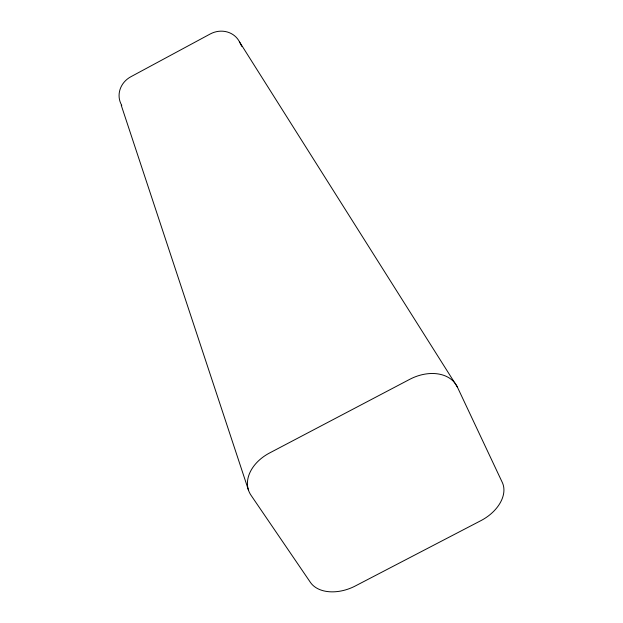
<?xml version="1.0" encoding="UTF-8"?>
<svg xmlns="http://www.w3.org/2000/svg" width="623" height="623" viewBox="0 0 623 623"><rect width="100%" height="100%" fill="white"/><g stroke="black" fill="none" stroke-linecap="round" stroke-linejoin="round"><path stroke-width="0.93" d="M121.781 105.412A22.319 20.645 -16.8 0 1 130.83 76.761L210.224 33.985A22.366 20.746 -33.6 0 1 239.582 42.021L457.352 387.008L502.286 482.428A36.204 24.437 -28.2 0 1 480.964 520.61L355.258 586.002A36.056 24.258 -23.1 0 1 310.425 582.396L251.007 495.246A38.86 28.121 -22 0 1 269.564 452.991L409.778 379.314A39.008 28.362 -28.7 0 1 457.352 387.008M239.582 42.021L241.763 46.351M121.236 105.232L248.53 490.301"/></g></svg>
